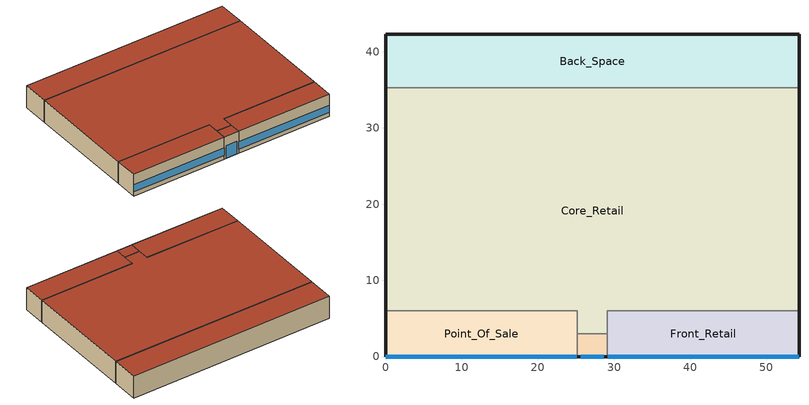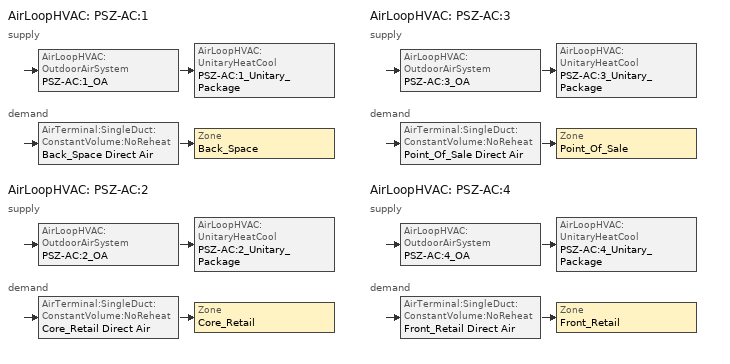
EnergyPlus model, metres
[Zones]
Back_Space
 floor ground (ext-slab): 54.27,35.27 0,35.27 0,42.27 54.27,42.27 z0
 wall outside (Mass Non-res Ext Wall): 54.27,35.27 54.27,42.27 0,42.27 0,35.27 z0:6.1
 wall to Core_Retail (int-walls): 0,35.27 54.27,35.27 z0:6.1
 roof outside (IEAD Non-res Roof): 0,35.27 54.27,35.27 54.27,42.27 0,42.27 z6.1
Core_Retail
 floor ground (ext-slab): 25.14,3 25.14,6 0,6 0,35.27 54.27,35.27 54.27,6 29.14,6 29.14,3 z0
 wall outside (Mass Non-res Ext Wall): 54.27,6 54.27,35.27 / 0,35.27 0,6 z0:6.1
 wall to Front_Retail (int-walls): 29.14,3 29.14,6 54.27,6 z0:6.1
 wall to Point_Of_Sale (int-walls): 0,6 25.14,6 25.14,3 z0:6.1
 wall to Front_Entry (int-walls): 25.14,3 29.14,3 z0:6.1
 roof outside (IEAD Non-res Roof): 25.14,6 25.14,3 29.14,3 29.14,6 54.27,6 54.27,35.27 0,35.27 0,6 z6.1
Front_Entry
 floor ground (ext-slab): 25.14,0 25.14,3 29.14,3 29.14,0 z0
 wall outside (Mass Non-res Ext Wall): 25.14,0 29.14,0 z0:6.1
 wall to Front_Retail (int-walls): 29.14,0 29.14,3 z0:6.1
 wall to Point_Of_Sale (int-walls): 25.14,3 25.14,0 z0:6.1
 window (Window Non-res Fixed): 25.64,0 28.64,0 z0.05:3.52
 roof outside (IEAD Non-res Roof): 25.14,3 25.14,0 29.14,0 29.14,3 z6.1
Front_Retail
 floor ground (ext-slab): 54.27,0 29.14,0 29.14,6 54.27,6 z0
 wall outside (Mass Non-res Ext Wall): 29.14,0 54.27,0 54.27,6 z0:6.1
 window (Window Non-res Fixed): 29.19,0 54.22,0 z1.14:3.16
 roof outside (IEAD Non-res Roof): 29.14,0 54.27,0 54.27,6 29.14,6 z6.1
Point_Of_Sale
 floor ground (ext-slab): 0,0 0,6 25.14,6 25.14,0 z0
 wall outside (Mass Non-res Ext Wall): 0,6 0,0 25.14,0 z0:6.1
 window (Window Non-res Fixed): 0.05,0 25.09,0 z1.14:3.16
 roof outside (IEAD Non-res Roof): 0,6 0,0 25.14,0 25.14,6 z6.1
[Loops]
AirLoopHVAC 'PSZ-AC:1'
 supply: AirLoopHVAC:OutdoorAirSystem 'PSZ-AC:1_OA' > AirLoopHVAC:UnitaryHeatCool 'PSZ-AC:1_Unitary_Package'
 demand: AirTerminal:SingleDuct:ConstantVolume:NoReheat 'Back_Space Direct Air' > Zone 'Back_Space'
AirLoopHVAC 'PSZ-AC:2'
 supply: AirLoopHVAC:OutdoorAirSystem 'PSZ-AC:2_OA' > AirLoopHVAC:UnitaryHeatCool 'PSZ-AC:2_Unitary_Package'
 demand: AirTerminal:SingleDuct:ConstantVolume:NoReheat 'Core_Retail Direct Air' > Zone 'Core_Retail'
AirLoopHVAC 'PSZ-AC:3'
 supply: AirLoopHVAC:OutdoorAirSystem 'PSZ-AC:3_OA' > AirLoopHVAC:UnitaryHeatCool 'PSZ-AC:3_Unitary_Package'
 demand: AirTerminal:SingleDuct:ConstantVolume:NoReheat 'Point_Of_Sale Direct Air' > Zone 'Point_Of_Sale'
AirLoopHVAC 'PSZ-AC:4'
 supply: AirLoopHVAC:OutdoorAirSystem 'PSZ-AC:4_OA' > AirLoopHVAC:UnitaryHeatCool 'PSZ-AC:4_Unitary_Package'
 demand: AirTerminal:SingleDuct:ConstantVolume:NoReheat 'Front_Retail Direct Air' > Zone 'Front_Retail'
[Building]
Ref Bldg Stand-alone Retail New2004_v1.3_5.0: 0, City, 0.04, 0.2, FullInteriorAndExterior, 50, 6
[Site:WaterMainsTemperature]
CORRELATION: , 9.69, 28.1
[Site:GroundTemperature:BuildingSurface]
19.527, 19.502, 19.536, 19.598, 20.002, 21.64, 22.225, 22.375, 21.449, 20.121, 19.802, 19.633
[Construction]
Mass Non-res Ext Wall: 1IN Stucco, 8IN Concrete HW, Mass NonRes Wall Insulation, 1/2IN Gypsum
IEAD Non-res Roof: Roof Membrane, IEAD NonRes Roof Insulation, Metal Decking
ext-slab: HW CONCRETE
int-walls: 1/2IN Gypsum, 1/2IN Gypsum
Window Non-res Fixed: NonRes Fixed Assembly Window
InteriorFurnishings: Std Wood 6inch
[Material]
Mass NonRes Wall Insulation: MediumRough, 0.0495495, 0.049, 265, 836.8, 0.9, 0.7, 0.7
IEAD NonRes Roof Insulation: MediumRough, 0.127339, 0.049, 265, 836.8, 0.9, 0.7, 0.7
Std Wood 6inch: MediumSmooth, 0.15, 0.12, 540, 1210, 0.9, 0.7, 0.7
1/2IN Gypsum: Smooth, 0.0127, 0.16, 784.9, 830, 0.9, 0.92, 0.92
1IN Stucco: Smooth, 0.0253, 0.6918, 1858, 837, 0.9, 0.92, 0.92
8IN CONCRETE HW: Rough, 0.2032, 1.311, 2240, 836.8, 0.9, 0.7, 0.7
HW CONCRETE: Rough, 0.1016, 1.311, 2240, 836.8, 0.9, 0.7, 0.7
Roof Membrane: VeryRough, 0.0095, 0.16, 1121.29, 1460, 0.9, 0.7, 0.7
Metal Decking: MediumSmooth, 0.0015, 45.006, 7680, 418.4, 0.9, 0.7, 0.3
[WindowMaterial:SimpleGlazingSystem]
NonRes Fixed Assembly Window: 3.23646, 0.39
[Zone]
Back_Space: 0, 0, 35.27, 0, 1, 1, , , autocalculate, , , Yes
Core_Retail: 0, 0, 6, 0, 1, 1, , , autocalculate, , , Yes
Front_Entry: 0, 25.135, 0, 0, 1, 1, , , autocalculate, , , Yes
Front_Retail: 0, 29.135, 0, 0, 1, 1, , , autocalculate, , , Yes
Point_Of_Sale: 0, 0, 0, 0, 1, 1, , , autocalculate, , , Yes
[People]
Back_Space People: Back_Space, BLDG_OCC_SCH, Area/Person, , , 27.87, 0.3, AUTOCALCULATE, ACTIVITY_SCH, , No, ZoneAveraged, , WORK_EFF_SCH, ClothingInsulationSchedule, , CLOTHING_SCH, AIR_VELO_SCH, FANGER
Core_Retail People: Core_Retail, BLDG_OCC_SCH, Area/Person, , , 6.19, 0.3, AUTOCALCULATE, ACTIVITY_SCH, , No, ZoneAveraged, , WORK_EFF_SCH, ClothingInsulationSchedule, , CLOTHING_SCH, AIR_VELO_SCH, FANGER
Front_Entry People: Front_Entry, BLDG_OCC_SCH, Area/Person, , , 6.19, 0.3, AUTOCALCULATE, ACTIVITY_SCH, , No, ZoneAveraged, , WORK_EFF_SCH, ClothingInsulationSchedule, , CLOTHING_SCH, AIR_VELO_SCH, FANGER
Front_Retail People: Front_Retail, BLDG_OCC_SCH, Area/Person, , , 6.19, 0.3, AUTOCALCULATE, ACTIVITY_SCH, , No, ZoneAveraged, , WORK_EFF_SCH, ClothingInsulationSchedule, , CLOTHING_SCH, AIR_VELO_SCH, FANGER
Point_Of_Sale People: Point_Of_Sale, BLDG_OCC_SCH, Area/Person, , , 6.19, 0.3, AUTOCALCULATE, ACTIVITY_SCH, , No, ZoneAveraged, , WORK_EFF_SCH, ClothingInsulationSchedule, , CLOTHING_SCH, AIR_VELO_SCH, FANGER
[Lights]
Back_Space_Lights: Back_Space, BLDG_LIGHT_SCH, Watts/Area, , 8.61, , 0, 0.7, 0.2, 1, General, No
Core_Retail_Lights: Core_Retail, BLDG_LIGHT_SCH, Watts/Area, , 18.29, , 0, 0.7, 0.2, 1, General, No
Front_Entry_Lights: Front_Entry, BLDG_LIGHT_SCH, Watts/Area, , 11.84, , 0, 0.7, 0.2, 1, General, No
Front_Retail_Lights: Front_Retail, BLDG_LIGHT_SCH, Watts/Area, , 18.29, , 0, 0.7, 0.2, 1, General, No
Point_Of_Sale_Lights: Point_Of_Sale, BLDG_LIGHT_SCH, Watts/Area, , 18.29, , 0, 0.7, 0.2, 1, General, No
[ElectricEquipment]
Back_Space_MiscPlug_Equip: Back_Space, BLDG_EQUIP_SCH, Watts/Area, , 8.07, , 0, 0.5, 0, MiscPlug
Core_Retail_MiscPlug_Equip: Core_Retail, BLDG_EQUIP_SCH, Watts/Area, , 3.23, , 0, 0.5, 0, MiscPlug
Front_Retail_MiscPlug_Equip: Front_Retail, BLDG_EQUIP_SCH, Watts/Area, , 3.23, , 0, 0.5, 0, MiscPlug
Point_Of_Sale_MiscPlug_Equip: Point_Of_Sale, BLDG_EQUIP_SCH, Watts/Area, , 21.52, , 0, 0.5, 0, MiscPlug
[Exterior:Lights]
Exterior Facade Lighting: ALWAYS_ON, 8266, AstronomicalClock, Exterior Facade Lighting
[ZoneInfiltration:DesignFlowRate]
Back_Space_Infiltration: Back_Space, INFIL_HALF_ON_SCH, Flow/ExteriorArea, , , 0.000302, , 1, 0, 0, 0
Core_Retail_Infiltration: Core_Retail, INFIL_HALF_ON_SCH, Flow/ExteriorArea, , , 0.000302, , 1, 0, 0, 0
Front_Entry_Infiltration: Front_Entry, INFIL_FRONT_SCH, AirChanges/Hour, , , , 1, 1, 0, 0, 0
Front_Retail_Infiltration: Front_Retail, INFIL_HALF_ON_SCH, Flow/ExteriorArea, , , 0.000302, , 1, 0, 0, 0
Point_Of_Sale_Infiltration: Point_Of_Sale, INFIL_HALF_ON_SCH, Flow/ExteriorArea, , , 0.000302, , 1, 0, 0, 0
[InternalMass]
Back_Space Internal Mass: InteriorFurnishings, Back_Space, , 759.78
Core_Retail Internal Mass: InteriorFurnishings, Core_Retail, , 3200.97
Front_Entry Internal Mass: InteriorFurnishings, Front_Entry, , 24
Front_Retail Internal Mass: InteriorFurnishings, Front_Retail, , 301.62
Point_Of_Sale Internal Mass: InteriorFurnishings, Point_Of_Sale, , 301.62
[Fan:ConstantVolume]
Front_Entry Unit HeaterFan: ALWAYS_ON, 0.53625, 49.8, AUTOSIZE, 0.825, 1, Front_Entry Unit Heater Exhaust Node, Front_Entry Unit Heater Post Fan Node, Unit Heater Fans
[Fan:OnOff]
PSZ-AC:1_Unitary_Package_fan: HVACOperationSchd, 0.56875, 622, AUTOSIZE, 0.875, 1, PSZ-AC:1_OA-PSZ-AC:1_Unitary_PackageNode, PSZ-AC:1_Unitary_PackageCoolCoil air inlet, , , Unitary Fans
PSZ-AC:2_Unitary_Package_fan: HVACOperationSchd, 0.5915, 1109.648, AUTOSIZE, 0.91, 1, PSZ-AC:2_OA-PSZ-AC:2_Unitary_PackageNode, PSZ-AC:2_Unitary_PackageCoolCoil air inlet, , , Unitary Fans
PSZ-AC:3_Unitary_Package_fan: HVACOperationSchd, 0.546, 622, AUTOSIZE, 0.84, 1, PSZ-AC:3_OA-PSZ-AC:3_Unitary_PackageNode, PSZ-AC:3_Unitary_PackageCoolCoil air inlet, , , Unitary Fans
PSZ-AC:4_Unitary_Package_fan: HVACOperationSchd, 0.53625, 622, AUTOSIZE, 0.825, 1, PSZ-AC:4_OA-PSZ-AC:4_Unitary_PackageNode, PSZ-AC:4_Unitary_PackageCoolCoil air inlet, , , Unitary Fans
[Coil:Heating:Fuel]
PSZ-AC:1_Unitary_Package_HeatCoil: ALWAYS_ON, NaturalGas, 0.8, AUTOSIZE, PSZ-AC:1_Unitary_PackageHeatCoil air inlet, PSZ-AC:1 Supply Equipment Outlet Node
PSZ-AC:2_Unitary_Package_HeatCoil: ALWAYS_ON, NaturalGas, 0.78, AUTOSIZE, PSZ-AC:2_Unitary_PackageHeatCoil air inlet, PSZ-AC:2 Supply Equipment Outlet Node
PSZ-AC:3_Unitary_Package_HeatCoil: ALWAYS_ON, NaturalGas, 0.8, AUTOSIZE, PSZ-AC:3_Unitary_PackageHeatCoil air inlet, PSZ-AC:3 Supply Equipment Outlet Node
PSZ-AC:4_Unitary_Package_HeatCoil: ALWAYS_ON, NaturalGas, 0.8, AUTOSIZE, PSZ-AC:4_Unitary_PackageHeatCoil air inlet, PSZ-AC:4 Supply Equipment Outlet Node
[Coil:Cooling:DX:SingleSpeed]
PSZ-AC:1_Unitary_Package_CoolCoil: ALWAYS_ON, AUTOSIZE, AUTOSIZE, 3.50016, AUTOSIZE, , 934.4, PSZ-AC:1_Unitary_PackageCoolCoil air inlet, PSZ-AC:1_Unitary_PackageHeatCoil air inlet, Cool-Cap-fT, ConstantCubic, Cool-EIR-fT, ConstantCubic, Cool-PLF-fPLR
PSZ-AC:2_Unitary_Package_CoolCoil: ALWAYS_ON, AUTOSIZE, AUTOSIZE, 3.23372, AUTOSIZE, , 934.4, PSZ-AC:2_Unitary_PackageCoolCoil air inlet, PSZ-AC:2_Unitary_PackageHeatCoil air inlet, Measured_CoolCStandard10Ton_CapFT, Measured_CoolCStandard10Ton_CapFF, Measured_CoolCStandard10Ton_EIRFT, Measured_CoolCStandard10Ton_EIRFFF, No_PLR_Degredation
PSZ-AC:3_Unitary_Package_CoolCoil: ALWAYS_ON, AUTOSIZE, AUTOSIZE, 3.66668, AUTOSIZE, , 934.4, PSZ-AC:3_Unitary_PackageCoolCoil air inlet, PSZ-AC:3_Unitary_PackageHeatCoil air inlet, Cool-Cap-fT, ConstantCubic, Cool-EIR-fT, ConstantCubic, Cool-PLF-fPLR
PSZ-AC:4_Unitary_Package_CoolCoil: ALWAYS_ON, AUTOSIZE, AUTOSIZE, 3.66668, AUTOSIZE, , 934.4, PSZ-AC:4_Unitary_PackageCoolCoil air inlet, PSZ-AC:4_Unitary_PackageHeatCoil air inlet, Cool-Cap-fT, ConstantCubic, Cool-EIR-fT, ConstantCubic, Cool-PLF-fPLR
[Coil:Heating:Electric]
Front_Entry Unit Heater coil: ALWAYS_ON, 1, AUTOSIZE, Front_Entry Unit Heater Post Fan Node, Front_Entry Unit Heater Inlet Node Name
[ZoneHVAC:UnitHeater]
Front_Entry Unit Heater: ALWAYS_ON, Front_Entry Unit Heater Exhaust Node, Front_Entry Unit Heater Inlet Node Name, Fan:ConstantVolume, Front_Entry Unit HeaterFan, AUTOSIZE, Coil:Heating:Electric, Front_Entry Unit Heater coil, , No, AUTOSIZE, 0, 0.001
[Zone equipment]
Back_Space: Back_Space Direct Air
Core_Retail: Core_Retail Direct Air
Front_Entry: Front_Entry Unit Heater
Front_Retail: Front_Retail Direct Air
Point_Of_Sale: Point_Of_Sale Direct Air
[Sizing:Zone]
Back_Space: SupplyAirTemperature, 14, , SupplyAirTemperature, 40, , 0.0085, 0.008, SZ DSOA Back_Space, , , DesignDay, , , , , DesignDay, , , , , , No, NeutralSupplyAir, autosize, autosize
Core_Retail: SupplyAirTemperature, 14, , SupplyAirTemperature, 40, , 0.0085, 0.008, SZ DSOA Core_Retail, , , DesignDay, , , , , DesignDay, , , , , , No, NeutralSupplyAir, autosize, autosize
Front_Entry: SupplyAirTemperature, 14, , SupplyAirTemperature, 40, , 0.0085, 0.008, SZ DSOA Front_Entry, , , DesignDay, , , , , DesignDay, , , , , , No, NeutralSupplyAir, autosize, autosize
Front_Retail: SupplyAirTemperature, 14, , SupplyAirTemperature, 40, , 0.0085, 0.008, SZ DSOA Front_Retail, , , DesignDay, , , , , DesignDay, , , , , , No, NeutralSupplyAir, autosize, autosize
Point_Of_Sale: SupplyAirTemperature, 14, , SupplyAirTemperature, 40, , 0.0085, 0.008, SZ DSOA Point_Of_Sale, , , DesignDay, , , , , DesignDay, , , , , , No, NeutralSupplyAir, autosize, autosize
[DesignSpecification:OutdoorAir]
SZ DSOA Back_Space: Flow/Area, , 0.00075
SZ DSOA Core_Retail; SZ DSOA Front_Retail; SZ DSOA Point_Of_Sale: Flow/Area, , 0.0015
SZ DSOA Front_Entry: Flow/Area, , 0
[ZoneControl:Thermostat]
Back_Space Thermostat: Back_Space, Dual Zone Control Type Sched, ThermostatSetpoint:DualSetpoint, Back_Space DualSPSched
Core_Retail Thermostat: Core_Retail, Dual Zone Control Type Sched, ThermostatSetpoint:DualSetpoint, Core_Retail DualSPSched
Front_Entry Thermostat: Front_Entry, Dual Zone Control Type Sched, ThermostatSetpoint:DualSetpoint, Front_Entry DualSPSched
Front_Retail Thermostat: Front_Retail, Dual Zone Control Type Sched, ThermostatSetpoint:DualSetpoint, Front_Retail DualSPSched
Point_Of_Sale Thermostat: Point_Of_Sale, Dual Zone Control Type Sched, ThermostatSetpoint:DualSetpoint, Point_Of_Sale DualSPSched
[ThermostatSetpoint:DualSetpoint]
Back_Space DualSPSched; Core_Retail DualSPSched; Front_Retail DualSPSched; Point_Of_Sale DualSPSched: HTGSETP_SCH, CLGSETP_SCH
Front_Entry DualSPSched: HTGSETP_SCH, FRONT_ENTRY_COOLING
[SetpointManager:SingleZone:Reheat]
SupAirTemp MngrBack_Space: Temperature, 10, 50, Back_Space, Back_Space Air Node, Back_Space Direct Air Inlet Node Name, PSZ-AC:1 Supply Equipment Outlet Node
SupAirTemp MngrCore_Retail: Temperature, 10, 50, Core_Retail, Core_Retail Air Node, Core_Retail Direct Air Inlet Node Name, PSZ-AC:2 Supply Equipment Outlet Node
SupAirTemp MngrFront_Retail: Temperature, 10, 50, Front_Retail, Front_Retail Air Node, Front_Retail Direct Air Inlet Node Name, PSZ-AC:4 Supply Equipment Outlet Node
SupAirTemp MngrPoint_Of_Sale: Temperature, 10, 50, Point_Of_Sale, Point_Of_Sale Air Node, Point_Of_Sale Direct Air Inlet Node Name, PSZ-AC:3 Supply Equipment Outlet Node
[Sizing:System]
PSZ-AC:1; PSZ-AC:2; PSZ-AC:3; PSZ-AC:4: Sensible, AUTOSIZE, 1, 7, 0.008, 12.8, 0.008, 12.8, 40, NonCoincident, No, No, 0.0085, 0.008, DesignDay, 0, , , , DesignDay, 0, , , , , , 1, CoolingDesignCapacity, autosize, , , HeatingDesignCapacity, autosize, , , VAV
[Controller:OutdoorAir]
PSZ-AC:1_OA_Controller: PSZ-AC:1_OARelief Node, PSZ-AC:1 Supply Equipment Inlet Node, PSZ-AC:1_OA-PSZ-AC:1_Unitary_PackageNode, PSZ-AC:1_OAInlet Node, AUTOSIZE, AUTOSIZE, NoEconomizer, ModulateFlow, 28, 64000, , , -100, NoLockout, FixedMinimum, HVACOperationSchd
PSZ-AC:2_OA_Controller: PSZ-AC:2_OARelief Node, PSZ-AC:2 Supply Equipment Inlet Node, PSZ-AC:2_OA-PSZ-AC:2_Unitary_PackageNode, PSZ-AC:2_OAInlet Node, AUTOSIZE, AUTOSIZE, DifferentialDryBulb, ModulateFlow, 28, 64000, , , -100, NoLockout, FixedMinimum, HVACOperationSchd
PSZ-AC:3_OA_Controller: PSZ-AC:3_OARelief Node, PSZ-AC:3 Supply Equipment Inlet Node, PSZ-AC:3_OA-PSZ-AC:3_Unitary_PackageNode, PSZ-AC:3_OAInlet Node, AUTOSIZE, AUTOSIZE, NoEconomizer, ModulateFlow, 28, 64000, , , -100, NoLockout, FixedMinimum, HVACOperationSchd
PSZ-AC:4_OA_Controller: PSZ-AC:4_OARelief Node, PSZ-AC:4 Supply Equipment Inlet Node, PSZ-AC:4_OA-PSZ-AC:4_Unitary_PackageNode, PSZ-AC:4_OAInlet Node, AUTOSIZE, AUTOSIZE, NoEconomizer, ModulateFlow, 28, 64000, , , -100, NoLockout, FixedMinimum, HVACOperationSchd
[AirLoopHVAC]
PSZ-AC:1: , PSZ-AC:1 Availability Manager List, AUTOSIZE, PSZ-AC:1 Air Loop Branches, , PSZ-AC:1 Supply Equipment Inlet Node, PSZ-AC:1 Zone Equipment Outlet Node, PSZ-AC:1 Zone Equipment Inlet Node, PSZ-AC:1 Supply Equipment Outlet Node
PSZ-AC:2: , PSZ-AC:2 Availability Manager List, AUTOSIZE, PSZ-AC:2 Air Loop Branches, , PSZ-AC:2 Supply Equipment Inlet Node, PSZ-AC:2 Zone Equipment Outlet Node, PSZ-AC:2 Zone Equipment Inlet Node, PSZ-AC:2 Supply Equipment Outlet Node
PSZ-AC:3: , PSZ-AC:3 Availability Manager List, AUTOSIZE, PSZ-AC:3 Air Loop Branches, , PSZ-AC:3 Supply Equipment Inlet Node, PSZ-AC:3 Zone Equipment Outlet Node, PSZ-AC:3 Zone Equipment Inlet Node, PSZ-AC:3 Supply Equipment Outlet Node
PSZ-AC:4: , PSZ-AC:4 Availability Manager List, AUTOSIZE, PSZ-AC:4 Air Loop Branches, , PSZ-AC:4 Supply Equipment Inlet Node, PSZ-AC:4 Zone Equipment Outlet Node, PSZ-AC:4 Zone Equipment Inlet Node, PSZ-AC:4 Supply Equipment Outlet Node
[AirLoopHVAC:UnitaryHeatCool]
PSZ-AC:1_Unitary_Package: ALWAYS_ON, PSZ-AC:1_OA-PSZ-AC:1_Unitary_PackageNode, PSZ-AC:1 Supply Equipment Outlet Node, HVACOperationSchd, AUTOSIZE, AUTOSIZE, AUTOSIZE, AUTOSIZE, Back_Space, Fan:OnOff, PSZ-AC:1_Unitary_Package_fan, BlowThrough, Coil:Heating:Fuel, PSZ-AC:1_Unitary_Package_HeatCoil, Coil:Cooling:DX:SingleSpeed, PSZ-AC:1_Unitary_Package_CoolCoil, None
PSZ-AC:2_Unitary_Package: ALWAYS_ON, PSZ-AC:2_OA-PSZ-AC:2_Unitary_PackageNode, PSZ-AC:2 Supply Equipment Outlet Node, HVACOperationSchd, AUTOSIZE, AUTOSIZE, AUTOSIZE, AUTOSIZE, Core_Retail, Fan:OnOff, PSZ-AC:2_Unitary_Package_fan, BlowThrough, Coil:Heating:Fuel, PSZ-AC:2_Unitary_Package_HeatCoil, Coil:Cooling:DX:SingleSpeed, PSZ-AC:2_Unitary_Package_CoolCoil, None
PSZ-AC:3_Unitary_Package: ALWAYS_ON, PSZ-AC:3_OA-PSZ-AC:3_Unitary_PackageNode, PSZ-AC:3 Supply Equipment Outlet Node, HVACOperationSchd, AUTOSIZE, AUTOSIZE, AUTOSIZE, AUTOSIZE, Point_Of_Sale, Fan:OnOff, PSZ-AC:3_Unitary_Package_fan, BlowThrough, Coil:Heating:Fuel, PSZ-AC:3_Unitary_Package_HeatCoil, Coil:Cooling:DX:SingleSpeed, PSZ-AC:3_Unitary_Package_CoolCoil, None
PSZ-AC:4_Unitary_Package: ALWAYS_ON, PSZ-AC:4_OA-PSZ-AC:4_Unitary_PackageNode, PSZ-AC:4 Supply Equipment Outlet Node, HVACOperationSchd, AUTOSIZE, AUTOSIZE, AUTOSIZE, AUTOSIZE, Front_Retail, Fan:OnOff, PSZ-AC:4_Unitary_Package_fan, BlowThrough, Coil:Heating:Fuel, PSZ-AC:4_Unitary_Package_HeatCoil, Coil:Cooling:DX:SingleSpeed, PSZ-AC:4_Unitary_Package_CoolCoil, None
[AirTerminal:SingleDuct:ConstantVolume:NoReheat]
Back_Space Direct Air: ALWAYS_ON, Back_Space Direct Air Inlet Node Name ATInlet, Back_Space Direct Air Inlet Node Name, AUTOSIZE
Core_Retail Direct Air: ALWAYS_ON, Core_Retail Direct Air Inlet Node Name ATInlet, Core_Retail Direct Air Inlet Node Name, AUTOSIZE
Front_Retail Direct Air: ALWAYS_ON, Front_Retail Direct Air Inlet Node Name ATInlet, Front_Retail Direct Air Inlet Node Name, AUTOSIZE
Point_Of_Sale Direct Air: ALWAYS_ON, Point_Of_Sale Direct Air Inlet Node Name ATInlet, Point_Of_Sale Direct Air Inlet Node Name, AUTOSIZE
[AvailabilityManager:NightCycle]
PSZ-AC:1 Availability Manager; PSZ-AC:2 Availability Manager; PSZ-AC:3 Availability Manager; PSZ-AC:4 Availability Manager: ALWAYS_ON, HVACOperationSchd, CycleOnAny, 1, FixedRunTime, 1800
[AirLoopHVAC:OutdoorAirSystem]
PSZ-AC:1_OA: PSZ-AC:1_OA_Controllers, PSZ-AC:1_OA_Equipment
PSZ-AC:2_OA: PSZ-AC:2_OA_Controllers, PSZ-AC:2_OA_Equipment
PSZ-AC:3_OA: PSZ-AC:3_OA_Controllers, PSZ-AC:3_OA_Equipment
PSZ-AC:4_OA: PSZ-AC:4_OA_Controllers, PSZ-AC:4_OA_Equipment
[OutdoorAir:Mixer]
PSZ-AC:1_OAMixing Box: PSZ-AC:1_OA-PSZ-AC:1_Unitary_PackageNode, PSZ-AC:1_OAInlet Node, PSZ-AC:1_OARelief Node, PSZ-AC:1 Supply Equipment Inlet Node
PSZ-AC:2_OAMixing Box: PSZ-AC:2_OA-PSZ-AC:2_Unitary_PackageNode, PSZ-AC:2_OAInlet Node, PSZ-AC:2_OARelief Node, PSZ-AC:2 Supply Equipment Inlet Node
PSZ-AC:3_OAMixing Box: PSZ-AC:3_OA-PSZ-AC:3_Unitary_PackageNode, PSZ-AC:3_OAInlet Node, PSZ-AC:3_OARelief Node, PSZ-AC:3 Supply Equipment Inlet Node
PSZ-AC:4_OAMixing Box: PSZ-AC:4_OA-PSZ-AC:4_Unitary_PackageNode, PSZ-AC:4_OAInlet Node, PSZ-AC:4_OARelief Node, PSZ-AC:4 Supply Equipment Inlet Node
[SetpointManager:MixedAir]
PSZ-AC:1_OAMixed Air Temp Manager: Temperature, PSZ-AC:1 Supply Equipment Outlet Node, PSZ-AC:1_OA-PSZ-AC:1_Unitary_PackageNode, PSZ-AC:1_Unitary_PackageCoolCoil air inlet, PSZ-AC:1_OA-PSZ-AC:1_Unitary_PackageNode
PSZ-AC:2_OAMixed Air Temp Manager: Temperature, PSZ-AC:2 Supply Equipment Outlet Node, PSZ-AC:2_OA-PSZ-AC:2_Unitary_PackageNode, PSZ-AC:2_Unitary_PackageCoolCoil air inlet, PSZ-AC:2_OA-PSZ-AC:2_Unitary_PackageNode
PSZ-AC:3_OAMixed Air Temp Manager: Temperature, PSZ-AC:3 Supply Equipment Outlet Node, PSZ-AC:3_OA-PSZ-AC:3_Unitary_PackageNode, PSZ-AC:3_Unitary_PackageCoolCoil air inlet, PSZ-AC:3_OA-PSZ-AC:3_Unitary_PackageNode
PSZ-AC:4_OAMixed Air Temp Manager: Temperature, PSZ-AC:4 Supply Equipment Outlet Node, PSZ-AC:4_OA-PSZ-AC:4_Unitary_PackageNode, PSZ-AC:4_Unitary_PackageCoolCoil air inlet, PSZ-AC:4_OA-PSZ-AC:4_Unitary_PackageNode
[UtilityCost:Tariff]
PSI_LLF_LowLoadFactorService: Electricity:Facility, kWh, , , , , , HalfHour, 15, , , , Comm Elect
PSI_CS_CommercialElectricService: Electricity:Facility, kWh, , , , , , , 9.4, , , , Comm Elect
IN_EIAMonthlyRateGas: NaturalGas:Facility, MCF, , , , , , , 0, , , , Comm Gas
[UtilityCost:Charge:Block]
AnnualEnergyCharge: PSI_LLF_LowLoadFactorService, totalEnergy, Annual, EnergyCharges, , , 300, 0.108222, 700, 0.087021, 1500, 0.07842, remaining, 0.05832
AnnualDemandBaseCharge: PSI_LLF_LowLoadFactorService, totalEnergy, Annual, EnergyCharges, , TotalDemand, 190, 0, 110, 0.051773, remaining, 0.046965
AnnualEnergyCharge: PSI_CS_CommercialElectricService, totalEnergy, Annual, EnergyCharges, , , 300, 0.082409, 700, 0.072873, 1500, 0.061696, remaining, 0.041179
[UtilityCost:Charge:Simple]
FuelCostAdjustEnergyCharge: PSI_LLF_LowLoadFactorService, totalEnergy, Annual, EnergyCharges, 0.002028
QualPollutionControlAdjustEnergyCharge: PSI_LLF_LowLoadFactorService, totalEnergy, Annual, EnergyCharges, 0.000536
SoxNoxRiderAdjustEnergyCharge: PSI_LLF_LowLoadFactorService, totalEnergy, Annual, EnergyCharges, 0.001127
DSMRiderAdjustEnergyCharge: PSI_LLF_LowLoadFactorService, totalEnergy, Annual, EnergyCharges, -0.00037
PurchPowerTrackerAdjustEnergyCharge: PSI_LLF_LowLoadFactorService, totalEnergy, Annual, EnergyCharges, -3.1e-05
MidwestISOAdjustEnergyCharge: PSI_LLF_LowLoadFactorService, totalEnergy, Annual, EnergyCharges, -0.000216
CleanCoalRiderEnergyCharge: PSI_LLF_LowLoadFactorService, totalEnergy, Annual, EnergyCharges, 0.000833
TaxofeightPercent: PSI_LLF_LowLoadFactorService, SubTotal, Annual, Taxes, 0.08
FuelCostAdjustEnergyCharge: PSI_CS_CommercialElectricService, totalEnergy, Annual, EnergyCharges, 0.002028
QualPollutionControlAdjustEnergyCharge: PSI_CS_CommercialElectricService, totalEnergy, Annual, EnergyCharges, 0.000536
SoxNoxRiderAdjustEnergyCharge: PSI_CS_CommercialElectricService, totalEnergy, Annual, EnergyCharges, 0.001127
DSMRiderAdjustEnergyCharge: PSI_CS_CommercialElectricService, totalEnergy, Annual, EnergyCharges, 0.000021
PurchPowerTrackerAdjustEnergyCharge: PSI_CS_CommercialElectricService, totalEnergy, Annual, EnergyCharges, 0.000034
MidwestISOAdjustEnergyCharge: PSI_CS_CommercialElectricService, totalEnergy, Annual, EnergyCharges, -0.000203
CleanCoalRiderEnergyCharge: PSI_CS_CommercialElectricService, totalEnergy, Annual, EnergyCharges, 0.000807
TaxofeightPercent: PSI_CS_CommercialElectricService, SubTotal, Annual, Taxes, 0.08
MonthlyRateGasCharge: IN_EIAMonthlyRateGas, totalEnergy, Annual, EnergyCharges, IN_MonthlyGasRates
TaxofEightPercent: IN_EIAMonthlyRateGas, SubTotal, Annual, Taxes, 0.08
[UtilityCost:Qualify]
MinDemand75kw: PSI_LLF_LowLoadFactorService, TotalDemand, Minimum, 75, Annual, Count, 12
MaxDemand75kw: PSI_CS_CommercialElectricService, TotalDemand, Maximum, 75, Annual, Count, 1
[UtilityCost:Variable]
IN_MonthlyGasRates: IN_EIAMonthlyRateGas, Currency, 8.22, 7.51, 8.97, 9.01, 9.16, 10.44, 10.32, 10.13, 9.2, 8.18, 7.83, 7.63
[Schedule:Compact]
ALWAYS_ON: On/Off, Through: 12/31, For: AllDays, Until: 24:00, 1
BLDG_EQUIP_SCH: Fraction, Through: 12/31, For: Weekdays, Until: 07:00, 0.2, Until: 08:00, 0.4, Until: 09:00, 0.7, Until: 18:00, 0.9, Until: 20:00, 0.8, Until: 21:00, 0.7, Until: 22:00, 0.4, Until: 24:00, 0.2, For: Saturday, Until: 07:00, 0.15, Until: 08:00, 0.3, Until: 09:00, 0.5, Until: 10:00, 0.8, Until: 18:00, 0.9, Until: 19:00, 0.7, Until: 21:00, 0.5, Until: 22:00, 0.3, Until: 24:00, 0.15, For: SummerDesignDay, Until: 24:00, 1, For: WinterDesignDay, Until: 24:00, 0, For: AllOtherDays, Until: 08:00, 0.15, Until: 10:00, 0.3, Until: 12:00, 0.6, Until: 17:00, 0.8, Until: 18:00, 0.6, Until: 19:00, 0.4, Until: 24:00, 0.15
BLDG_LIGHT_SCH: Fraction, Through: 12/31, For: Weekdays, Until: 07:00, 0.05, Until: 08:00, 0.2, Until: 09:00, 0.5, Until: 18:00, 0.9, Until: 20:00, 0.6, Until: 21:00, 0.5, Until: 22:00, 0.2, Until: 24:00, 0.05, For: Saturday, Until: 07:00, 0.05, Until: 08:00, 0.1, Until: 09:00, 0.3, Until: 10:00, 0.6, Until: 18:00, 0.9, Until: 19:00, 0.5, Until: 21:00, 0.3, Until: 22:00, 0.1, Until: 24:00, 0.05, For: SummerDesignDay, Until: 24:00, 1, For: WinterDesignDay, Until: 24:00, 0, For: AllOtherDays, Until: 08:00, 0.05, Until: 10:00, 0.1, Until: 12:00, 0.4, Until: 17:00, 0.6, Until: 18:00, 0.4, Until: 19:00, 0.2, Until: 24:00, 0.05
BLDG_OCC_SCH: Fraction, Through: 12/31, For: Weekdays, Until: 07:00, 0, Until: 08:00, 0.1, Until: 09:00, 0.2, Until: 11:00, 0.5, Until: 15:00, 0.7, Until: 16:00, 0.8, Until: 17:00, 0.7, Until: 19:00, 0.5, Until: 21:00, 0.3, Until: 24:00, 0, For: SummerDesignDay WinterDesignDay, Until: 24:00, 1, For: Saturday, Until: 07:00, 0, Until: 08:00, 0.1, Until: 09:00, 0.2, Until: 10:00, 0.5, Until: 11:00, 0.6, Until: 17:00, 0.8, Until: 18:00, 0.6, Until: 21:00, 0.2, Until: 22:00, 0.1, Until: 24:00, 0, For: AllOtherDays, Until: 09:00, 0, Until: 10:00, 0.1, Until: 12:00, 0.2, Until: 17:00, 0.4, Until: 18:00, 0.2, Until: 19:00, 0.1, Until: 24:00, 0
INFIL_HALF_ON_SCH: Fraction, Through: 12/31, For: Weekdays SummerDesignDay, Until: 06:00, 1, Until: 21:00, 0.5, Until: 24:00, 1, For: Saturday, Until: 06:00, 1, Until: 22:00, 0.5, Until: 24:00, 1, For: WinterDesignDay, Until: 24:00, 1, For: AllOtherDays, Until: 08:00, 1, Until: 17:00, 0.5, Until: 24:00, 1
INFIL_FRONT_SCH: Fraction, Through: 12/31, For: Weekdays SummerDesignDay, Until: 06:00, 0.25, Until: 21:00, 1, Until: 24:00, 0.25, For: Saturday, Until: 06:00, 0.25, Until: 22:00, 1, Until: 24:00, 0.25, For: WinterDesignDay, Until: 24:00, 1, For: AllOtherDays, Until: 08:00, 0.25, Until: 17:00, 1, Until: 24:00, 0.25
WORK_EFF_SCH: Fraction, Through: 12/31, For: AllDays, Until: 24:00, 0
ACTIVITY_SCH: Any Number, Through: 12/31, For: AllDays, Until: 24:00, 120
AIR_VELO_SCH: Any Number, Through: 12/31, For: AllDays, Until: 24:00, 0.2
CLOTHING_SCH: Any Number, Through: 04/30, For: AllDays, Until: 24:00, 1, Through: 09/30, For: AllDays, Until: 24:00, 0.5, Through: 12/31, For: AllDays, Until: 24:00, 1
CLGSETP_SCH: Temperature, Through: 12/31, For: Weekdays SummerDesignDay, Until: 06:00, 30, Until: 21:00, 26, Until: 24:00, 30, For: Saturday, Until: 06:00, 30, Until: 22:00, 26, Until: 24:00, 30, For WinterDesignDay, Until: 24:00, 30, For: Sunday Holidays AllOtherDays, Until: 8:00, 30, Until: 19:00, 26, Until: 24:00, 30
Dual Zone Control Type Sched: Control Type, Through: 12/31, For: AllDays, Until: 24:00, 4
FRONT_ENTRY_COOLING: Temperature, Through: 12/31, For: AllDays, Until: 24:00, 90
HTGSETP_SCH: Temperature, Through: 12/31, For: Weekdays, Until: 06:00, 15.6, Until: 21:00, 21, Until: 24:00, 15.6, For SummerDesignDay, Until: 24:00, 15.6, For WinterDesignDay, Until: 24:00, 21, For: Saturday, Until: 06:00, 15.6, Until: 22:00, 21, Until: 24:00, 15.6, For: Sunday Holidays AllOtherDays, Until:  8:00, 15.6, Until: 19:00, 21, Until: 24:00, 15.6
HVACOperationSchd: On/Off, Through: 12/31, For: Weekdays SummerDesignDay, Until: 06:00, 0, Until: 21:00, 1, Until: 24:00, 0, For: Saturday WinterDesignDay, Until: 06:00, 0, Until: 22:00, 1, Until: 24:00, 0, For: AllOtherDays, Until: 08:00, 0, Until: 19:00, 1, Until: 24:00, 0
[Curve:Quadratic]
Cool-PLF-fPLR: 0.909496, 0.0986477, -0.00819488, 0, 1, 0.7, 1
Measured_CoolCStandard10Ton_CapFF: 0.7685, 0.2315, 0, 0.776, 1.197
Measured_CoolCStandard10Ton_EIRFFF: 1.192, -0.1917, 0, 0.776, 1.197
No_PLR_Degredation: 1, 0, 0, 0, 1
[Curve:Cubic]
ConstantCubic: 1, 0, 0, 0, -100, 100
[Curve:Biquadratic]
Cool-Cap-fT: 0.971212, -0.0152755, 0.00144345, -0.00039321, -6.8364e-06, -0.000290596, -100, 100, -100, 100
Cool-EIR-fT: 0.286871, 0.0239022, -0.000810648, 0.0134585, 0.000338936, -0.000487004, -100, 100, -100, 100
Measured_CoolCStandard10Ton_CapFT: 0.52357, 0.03478, 0, -0.001915, -0.00010838, 0, 11.1, 29.4, 10, 50.3
Measured_CoolCStandard10Ton_EIRFT: 0.9847, -0.04285, 0.0013562, 0.009934, 0.0006398, -0.001169, 11.1, 29.4, 10, 50.3
